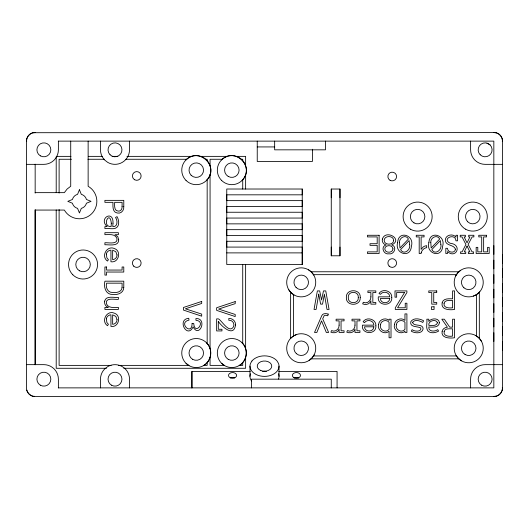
<?xml version="1.0" encoding="UTF-8"?>
<svg xmlns="http://www.w3.org/2000/svg" width="529" height="529" viewBox="0 0 529 529"><rect width="100%" height="100%" fill="white"/><g stroke="black" fill="none" stroke-linecap="round" stroke-linejoin="round"><path stroke-width="0.79" d="M35.159 364.653L35.159 210.066L64.346 210.066A17.417 17.417 0 0 0 91.748 213.676A17.417 17.417 0 0 0 88.138 186.274L88.138 141.124M56.206 209.96L56.206 368.283L106.441 368.283M56.206 192.642L56.206 157.186M191.921 371.437L191.921 387.876L191.921 371.437L250.191 371.418M242.725 343.592L242.725 264.5M245.628 348.73L245.628 264.5M290.626 338.375L290.626 292.187M293.529 335.981L293.529 294.587M302.238 264.5L302.238 247.083L226.756 247.083L226.756 241.277L302.238 241.277L302.238 235.471L226.756 235.471L226.756 229.665L302.238 229.665L302.238 223.86L226.756 223.86L226.756 218.054L302.238 218.054L302.238 212.248L226.756 212.248L226.756 206.436L302.238 206.436L302.238 200.63L226.756 200.63L226.756 194.824L302.238 194.824L302.238 189.018L226.756 189.018L226.756 264.5L302.238 264.5L302.238 189.025M331.266 255.791L331.266 189.025L339.975 189.025L339.975 255.791L331.266 255.791L331.266 247.083M493.835 326.915L493.841 318.207M493.835 297.887L493.841 289.178M493.835 268.858L493.841 260.142M502.543 321.11L502.55 312.401M502.543 306.595L502.55 297.887M502.543 292.081L502.55 283.372M502.543 277.566L502.55 268.851M502.543 263.045L502.55 254.337M502.543 350.138L502.55 341.43M502.543 335.624L502.55 326.915M455.727 275.893L457.843 272.746L460.699 270.259M314.153 354.84L312.011 357.961L309.128 360.421M206.541 180.415C220.124 167.065 199.01 146.612 186.01 159.89M242.103 180.415C255.567 167.23 234.764 146.427 221.572 159.89M479.605 291.962L476.748 294.448L473.343 296.114M290.428 338.54L293.311 336.08L296.729 334.447A14.514 14.514 0 0 1 315.416 351.263A14.514 14.514 0 0 1 291.512 359.039A14.514 14.514 0 0 1 296.729 334.447M203.533 365.612C211.58 361.162 213.161 349.16 206.541 342.779M239.095 365.612C247.142 361.162 248.723 349.16 242.103 342.779M32.904 132.713C29.194 133.725 26.47 137.269 26.45 141.124L26.45 387.876C26.424 392.538 30.497 396.618 35.159 396.585L493.835 396.585C498.497 396.618 502.576 392.538 502.543 387.876L502.543 141.124C502.576 136.462 498.497 132.382 493.835 132.415L32.904 132.713L34.405 132.713M494.589 132.713L496.09 132.713M26.748 141.124L26.45 141.124A8.709 8.709 0 0 1 35.159 132.415M58.276 141.124L493.835 141.124L493.835 387.876L58.263 387.876M502.246 141.124L502.543 141.124A8.709 8.709 0 0 0 493.835 132.415M257.239 146.93L274.525 146.93M56.206 156.366L71.012 156.366M88.283 156.366L102.269 156.366M112.141 156.366L117.894 156.366M126.947 156.366L191.928 156.366M200.59 156.366L227.523 156.366M236.152 156.366L245.628 156.366L245.628 165.841M71.468 159.269L59.109 159.269L59.109 193.072M87.946 159.269L104.425 159.269M125.849 159.269L186.823 159.269M205.728 159.269L207.163 159.269L207.163 160.704M222.385 159.269L210.066 159.269L210.066 165.841M241.29 159.269L242.725 159.269L242.725 160.704M26.45 164.347L43.867 164.347A14.514 14.514 0 0 0 58.382 149.833L58.382 141.124M502.543 164.347L485.126 164.347A14.514 14.514 0 0 1 470.612 149.833L470.612 141.124M35.159 192.649L64.346 192.649L67.11 189.045L70.721 186.274L70.721 141.124M226.756 252.888L302.238 252.888M311.052 271.761L458.98 271.761M313.459 274.663L456.553 274.663M313.393 355.944L456.487 355.944M310.973 358.847L458.894 358.847M26.45 364.653L43.867 364.653A14.514 14.514 0 0 1 58.382 379.167L58.382 387.876M502.543 364.653L485.126 364.653A14.514 14.514 0 0 0 470.612 379.167L470.612 387.876M111.116 365.38L59.109 365.38L59.109 209.557M118.549 365.38L188.714 365.38M203.837 365.38L207.163 365.38L207.163 362.497M224.276 365.38L210.066 365.38L210.066 357.359M239.399 365.38L242.725 365.38L242.725 362.497M123.74 368.283L245.628 368.283L245.628 357.359M278.803 371.418L337.072 371.437L337.072 387.876M502.246 387.876L502.543 387.876A8.709 8.709 0 0 1 493.835 396.585M34.405 396.287L32.904 396.287A8.709 8.709 0 0 1 26.748 390.131M494.589 396.287L496.09 396.287M486.931 143.101L490.052 144.906M475.981 335.684L478.99 337.991L481.297 340.993M461.467 360.824A14.514 14.514 0 0 1 461.467 335.684A14.514 14.514 0 0 1 483.241 348.254A14.514 14.514 0 0 1 461.467 360.824L458.458 358.517L456.157 355.508M308.48 269.783L311.482 272.091L313.79 275.093M293.965 294.924L290.957 292.616L288.649 289.614M221.572 363.304L224.58 365.612A14.514 14.514 0 0 0 246.355 353.041A14.514 14.514 0 0 0 224.58 340.471A14.514 14.514 0 0 0 224.58 365.612M186.01 363.304L189.018 365.612A14.514 14.514 0 0 0 210.793 353.041A14.514 14.514 0 0 0 189.018 340.471A14.514 14.514 0 0 0 189.018 365.612M493.835 245.628L493.841 254.337M493.835 274.663L493.841 283.372M493.835 303.692L493.841 312.401M493.835 332.721L493.841 341.43M479.32 292.206L479.32 338.421M476.417 294.613L476.417 336.014M339.975 189.025L339.975 197.734M339.975 247.083L339.975 255.791M331.266 189.025L331.266 197.734M331.266 387.876L331.266 379.167L251.434 379.167L251.434 387.876M325.461 141.124L325.461 149.833L274.657 149.833L274.657 141.124M312.394 149.257L312.394 161.464L257.239 161.464L257.239 141.124M279.014 366.128L279.014 376.39M249.979 366.128L249.979 376.39M245.628 174.464L245.628 189.025M242.725 179.602L242.725 189.025M210.066 174.464L210.066 348.73M207.163 179.602L207.163 343.592M129.506 141.124L129.506 149.833A14.514 14.514 0 0 1 107.737 162.403L104.729 160.095A14.514 14.514 0 0 1 100.477 149.833L100.477 141.124M129.506 387.876L129.506 379.167A14.514 14.514 0 0 0 107.737 366.597L104.729 368.905A14.514 14.514 0 0 0 100.477 379.167L100.477 387.876M35.159 164.228L35.159 193.111M35.159 209.616L35.159 364.772M278.519 373.732A14.514 10.263 0 0 1 278.519 379.048M251.48 380.933A14.514 10.263 0 0 1 250.475 373.732M230.532 377.904A4.067 2.876 0 0 0 236.628 375.418A4.067 2.876 0 0 0 230.532 372.932A4.067 2.876 0 0 0 230.532 377.904A4.067 2.876 0 0 1 234.598 377.885M294.395 377.885A4.067 2.876 0 0 1 298.462 377.885M262.615 371.431A7.261 5.131 0 0 1 266.378 371.431M111.302 223.192L111.13 226.591C101.099 226.888 109.86 209.153 111.302 223.192M112.994 223.192L112.763 226.591C117.762 227.278 117.841 220.368 115.54 217.505L117.028 216.612C118.608 219.343 119.296 222.828 118.06 225.823C115.699 230.71 108.967 227.794 104.907 228.581L104.907 226.591L107.162 226.591C97.991 218.404 113.675 209.325 112.994 223.192M409.598 244.378C411.106 249.748 403.819 255.626 400.565 249.589L409.109 240.576L409.598 244.378M440.849 244.378C442.363 249.748 435.069 255.626 431.823 249.589L440.359 240.576L440.849 244.378M399.547 242.659L399.937 248.008L408.454 239.022C405.862 233.977 398.926 237.7 399.547 242.659M430.798 242.659L431.195 248.008L439.705 239.022C437.113 233.977 430.176 237.7 430.798 242.659M397.629 242.58C394.336 253.642 410.656 258.932 411.417 246.177C414.762 235.107 398.35 229.857 397.629 242.58M428.88 242.58C425.587 253.642 441.907 258.932 442.667 246.177C446.013 235.107 429.601 229.857 428.88 242.58M123.779 206.575C124.262 210.344 121.035 214.066 117.107 212.989C112.3 212.089 112.882 205.94 112.994 202.336L104.907 202.336L104.907 200.359L123.779 200.359L123.779 206.575M192.093 323.497C192.034 336.457 177.632 322.445 189.005 320.131L188.754 318.273C176.402 319.45 187.431 339.387 193.098 326.823C199.254 338.871 207.884 318.174 195.935 318.524L195.935 320.323C206.753 321.169 194.646 336.179 193.726 323.497L192.093 323.497M380.523 324.74C379.029 329.759 385.773 333.468 389.073 329.342L389.073 322.26C386.567 319.132 380.754 320.534 380.523 324.74M396.386 324.74C394.918 329.732 401.663 333.475 404.956 329.369L404.956 322.26C402.457 319.126 396.624 320.554 396.386 324.74M104.663 301.16C104.134 303.825 105.661 306.582 108.28 307.415L104.907 307.415L104.907 309.412L118.384 309.412L118.384 307.415C114.542 307.356 108.055 308.566 106.395 303.706C105.172 297.053 114.958 299.778 118.384 299.335L118.384 297.351C114.403 298.045 105.926 295.096 104.663 301.16M118.701 239.776C118.827 246.838 109.014 244.543 104.907 244.748L104.907 242.751C108.253 242.441 118.179 244.914 116.902 238.394C115.243 233.52 108.762 234.717 104.907 234.671L104.907 232.687L118.384 232.687L118.384 234.671L115.005 234.671L117.775 236.661L118.701 239.776M117.028 254.925C117.167 257.411 115.071 259.501 112.644 259.673L112.644 250.157L115.825 251.731L117.028 254.925M117.028 319.589C117.167 322.075 115.071 324.158 112.644 324.337L112.644 314.821L115.825 316.395L117.028 319.589M339.115 325.15C339.426 329.058 335.241 332.576 331.538 330.592L330.903 332.179C333.898 333.541 338.11 332.582 339.115 329.124L339.115 332.45L344.062 332.45L344.062 330.79L341.06 330.79L341.06 320.872L344.062 320.872L344.062 319.205L336.113 319.205L336.113 320.872L339.115 320.872L339.115 325.15M354.999 325.15C355.316 329.058 351.124 332.576 347.427 330.592L346.786 332.179C349.781 333.541 353.994 332.582 354.999 329.124L354.999 332.45L359.945 332.45L359.945 330.79L356.949 330.79L356.949 320.872L359.945 320.872L359.945 319.205L352.003 319.205L352.003 320.872L354.999 320.872L354.999 325.15M358.285 297.483C358.993 304.367 347.619 304.347 348.307 297.483C347.613 290.699 358.999 290.685 358.285 297.483M370.889 296.842C371.199 300.75 367.007 304.268 363.311 302.284L362.669 303.877C365.671 305.24 369.877 304.274 370.889 300.822L370.889 304.149L375.828 304.149L375.828 302.482L372.833 302.482L372.833 292.563L375.828 292.563L375.828 290.904L367.886 290.904L367.886 292.563L370.889 292.563L370.889 296.842M106.349 254.165L106.891 257.894L108.438 259.673L107.486 261.062C100.642 256.512 106.878 245.053 114.456 248.551C121.782 251.05 118.741 263.138 110.951 261.769L110.951 250.124C108.743 250.263 106.653 251.903 106.349 254.165M106.349 318.822L106.891 322.558L108.438 324.337L107.486 325.719C100.642 321.176 106.878 309.716 114.456 313.214C121.782 315.714 118.741 327.801 110.951 326.433L110.951 314.788C108.743 314.927 106.653 316.567 106.349 318.822M235.517 324.985C233.904 337.661 221.691 326.492 218.312 321.434L218.312 329.269L221.949 329.269L221.949 330.929L216.645 330.929L216.645 318.875L218.365 318.875C221.42 319.926 229.381 334.533 233.633 326.519C234.79 323.345 232.251 319.814 228.819 320.263L228.819 318.458C232.502 318.127 235.874 321.235 235.517 324.985M375.888 325.818C376.641 335.234 360.917 334.553 362.444 325.15L373.884 325.15C373.844 320.389 367 318.934 364.507 322.677L363.139 321.738C366.63 316.316 376.423 319.166 375.888 325.818M391.771 297.51C392.525 306.932 376.807 306.245 378.328 296.842L389.767 296.842C389.728 292.081 382.884 290.633 380.391 294.369L379.029 293.436C382.52 288.014 392.306 290.857 391.771 297.51M378.592 324.356C376.86 330.241 384.477 335.485 389.073 331.227L389.073 337.753L391.017 337.753L391.017 319.205L389.073 319.205L389.073 320.402C385.568 317.109 379.048 319.536 378.592 324.356M360.229 297.483C360.97 306.549 345.635 306.549 346.363 297.483C345.635 288.49 360.963 288.49 360.229 297.483M394.482 324.337C392.749 330.208 400.367 335.505 404.956 331.227L404.956 332.45L406.907 332.45L406.907 313.909L404.956 313.909L404.956 320.402C401.458 317.109 394.984 319.549 394.482 324.337M444.135 331.557C443.071 336.411 449.445 336.636 452.612 336.087L452.612 328.813C449.941 328.998 444.942 327.828 444.135 331.557M442.151 302.892C440.65 309.941 450.014 310.252 454.563 309.445L454.563 290.904L452.612 290.904L452.612 298.845C449.075 298.74 443.031 298.164 442.151 302.892M444.069 303.256C442.991 308.096 449.445 308.262 452.612 307.785L452.612 300.512C449.928 300.677 444.902 299.573 444.069 303.256M442.145 331.346C440.756 338.322 450.093 338.494 454.563 337.753L454.563 319.205L452.612 319.205L452.612 327.153L449.729 327.153L444.32 319.205L441.847 319.205L447.428 327.239C445.054 327.352 442.594 328.873 442.145 331.346M392.961 248.875C393.001 253.014 385.786 253.404 384.9 249.609C383.849 244.762 392.908 244.239 392.961 248.875M382.388 239.075C381.726 241.634 383.525 244.61 386.216 244.92C380.311 246.302 383.465 254.918 388.894 253.827C394.303 254.912 397.491 246.342 391.625 244.92C403.726 239.518 385.575 228.819 382.388 239.075M455.416 249.133C455.284 253.788 447.263 252.69 447.521 248.306L445.828 248.306L445.828 253.517L447.521 253.517L447.521 251.619C456.024 259.375 462.849 244.537 450.159 243.261C441.126 238.804 455.363 232.423 455.958 240.827L457.585 240.827L457.585 235.279L455.958 235.279L455.958 237.223C453.188 233.196 445.385 234.816 445.365 240.027C445.193 246.025 454.041 244.444 455.416 249.133M393.622 240.411C393.609 245.416 384.199 245.41 384.173 240.411C384.199 235.293 393.609 235.293 393.622 240.411M122.087 287.32C122.034 292.015 116.261 293.02 112.578 292.504C107.618 292.603 105.383 287.492 106.6 283.167L122.087 283.167L122.087 287.32M123.779 287.32C123.931 293.099 117.233 295.248 112.472 294.474C105.516 294.527 103.539 286.83 104.907 281.183L123.779 281.183L123.779 287.32M122.087 206.608C122.278 208.796 120.857 211.355 118.384 211.117C113.927 211.243 114.588 205.245 114.681 202.336L122.087 202.336L122.087 206.608M412.613 322.287C413.314 327.034 422.995 323.034 423.134 328.899C422.202 333.964 414.743 333.415 411.324 331.2L412.104 329.679C414.233 331.657 421.95 332.113 420.833 328.006C417.586 326.043 409.717 327.616 410.742 321.811C413.242 317.413 419.933 318.617 423.63 320.786L422.764 322.465C420.033 320.706 414.802 319.113 412.613 322.287M421.263 252.478L421.13 253.517L419.199 253.517L419.199 236.913L416.263 236.913L416.263 235.279L424.079 235.279L424.079 236.913L421.13 236.913L421.13 249.364L423.213 246.95L424.847 246.058L426.678 245.694L426.678 247.678C424.126 247.962 422.049 250.118 421.263 252.478M439.401 322.789C438.832 327.689 432.543 327.372 428.788 326.922C428.113 331.842 434.898 331.914 437.708 329.653L438.594 331.114C435.909 332.675 432.484 333.349 429.541 332.133C424.741 329.812 427.604 323.193 426.824 319.205L428.788 319.205L428.788 321.427C431.188 317.995 439.11 317.605 439.401 322.789M437.457 322.789C436.643 326.38 431.545 325.388 428.788 325.315C427.908 320.865 436.167 318.438 437.457 322.789M318.736 294.184L316.124 309.445L314.034 309.445L317.374 290.904L319.675 290.904L321.566 299.956L323.483 290.904L325.758 290.904L329.071 309.445L327.008 309.445L324.396 294.184L322.531 304.149L320.614 304.149L318.736 294.184M373.858 326.81C373.659 332.364 364.613 332.463 364.507 326.81L373.858 326.81M389.741 298.508C389.542 304.056 380.503 304.155 380.391 298.508L389.741 298.508M328.198 314.094L327.815 315.767L325.474 315.244L324.151 315.714L322.703 318.822L328.615 332.45L326.314 332.45L321.539 320.872L316.851 332.45L314.517 332.45L321.678 315.853C322.644 313.234 326.003 313.287 328.198 314.094M79.429 189.746L77.551 194.348A7.261 7.261 0 0 0 72.42 199.479L67.818 201.357L72.42 203.235A7.261 7.261 0 0 0 77.551 208.366L79.429 212.969L81.307 208.366A7.261 7.261 0 0 0 86.439 203.235L91.041 201.357L86.439 199.479A7.261 7.261 0 0 0 81.307 194.348L79.429 189.746M467.028 246.038L464.277 251.883L465.745 251.883L465.745 253.517L460.534 253.517L460.534 251.883L462.108 251.883L465.91 244.464L462.002 236.913L460.223 236.913L460.223 235.279L465.394 235.279L465.394 236.913L464.164 236.913L467.028 242.897L469.924 236.913L468.694 236.913L468.694 235.279L473.878 235.279L473.878 236.913L472.106 236.913L468.152 244.464L472.033 251.883L473.561 251.883L473.561 253.517L468.344 253.517L468.344 251.883L469.871 251.883L467.028 246.038M251.93 360.996L250.475 363.469A14.514 10.263 0 0 0 264.5 376.39A14.514 10.263 0 0 0 278.519 363.469L277.07 360.996A14.514 10.263 0 0 0 251.93 360.996M404.52 292.563L395.295 307.785L395.295 309.445L406.907 309.445L406.907 303.236L405.24 303.236L405.24 307.785L397.583 307.785L406.907 292.563L406.907 290.904L394.998 290.904L394.998 297.186L396.657 297.186L396.657 292.563L404.52 292.563M201.694 301.444L183.451 307.481L183.451 310.08L201.694 316.177L201.694 314.094L185.395 308.797L201.694 303.467L201.694 301.444M235.207 301.583L216.645 307.726L216.645 310.371L235.207 316.567L235.207 314.451L218.622 309.062L235.207 303.646L235.207 301.583M379.114 235.279L367.457 235.279L367.457 236.913L377.197 236.913L377.197 243.717L370.016 243.717L370.016 245.357L377.197 245.357L377.197 251.883L367.457 251.883L367.457 253.517L379.114 253.517L379.114 235.279M486.587 235.279L478.771 235.279L478.771 236.913L481.707 236.913L481.707 251.883L477.793 251.883L477.793 247.354L476.16 247.354L476.16 253.517L489.186 253.517L489.186 247.354L487.553 247.354L487.553 251.883L483.638 251.883L483.638 236.913L486.587 236.913L486.587 235.279M106.6 267L104.907 267L104.907 275.087L106.6 275.087L106.6 272.045L123.779 272.045L123.779 267L122.087 267L122.087 270.054L106.6 270.054L106.6 267M436.729 290.904L428.788 290.904L428.788 292.563L431.77 292.563L431.77 304.149L436.729 304.149L436.729 302.482L433.734 302.482L433.734 292.563L436.729 292.563L436.729 290.904M434.071 306.787L431.433 306.787L431.433 309.445L434.071 309.445L434.071 306.787M110.065 154.759A6.97 6.97 0 0 0 121.723 151.631A6.97 6.97 0 0 0 113.186 143.101A6.97 6.97 0 0 0 110.065 154.759M40.383 385.205A6.97 6.97 0 0 0 50.837 379.167A6.97 6.97 0 0 0 40.383 373.137A6.97 6.97 0 0 0 40.383 385.205M134.584 179.728A4.358 4.358 0 0 0 141.117 175.959A4.358 4.358 0 0 0 134.584 172.189A4.358 4.358 0 0 0 134.584 179.728M390.052 180.296A4.358 4.358 0 0 0 396.585 176.521A4.358 4.358 0 0 0 390.052 172.752A4.358 4.358 0 0 0 390.052 180.296M72.797 274.763A14.514 14.514 0 0 0 97.078 268.256A14.514 14.514 0 0 0 79.304 250.482A14.514 14.514 0 0 0 72.797 274.763M79.429 270.788A7.261 7.261 0 0 0 90.314 264.5A7.261 7.261 0 0 0 79.429 258.212A7.261 7.261 0 0 0 79.429 270.788M186.01 180.415A14.514 14.514 0 0 0 210.297 173.909A14.514 14.514 0 0 0 192.516 156.134A14.514 14.514 0 0 0 186.01 180.415M480.2 154.759A6.97 6.97 0 0 0 491.858 151.631A6.97 6.97 0 0 0 483.321 143.101A6.97 6.97 0 0 0 480.2 154.759M389.152 266.127A4.358 4.358 0 0 0 396.433 264.176A4.358 4.358 0 0 0 391.103 258.84A4.358 4.358 0 0 0 389.152 266.127M192.649 359.33A7.261 7.261 0 0 0 203.533 353.041A7.261 7.261 0 0 0 192.649 346.76A7.261 7.261 0 0 0 192.649 359.33M410.372 229.169A14.514 14.514 0 0 0 432.147 216.599A14.514 14.514 0 0 0 410.372 204.029A14.514 14.514 0 0 0 410.372 229.169M465.533 229.169A14.514 14.514 0 0 0 487.302 216.599A14.514 14.514 0 0 0 465.533 204.029A14.514 14.514 0 0 0 465.533 229.169M290.957 292.616A14.514 14.514 0 0 0 315.238 286.11A14.514 14.514 0 0 0 297.463 268.335A14.514 14.514 0 0 0 290.957 292.616M459.119 293.238A14.514 14.514 0 0 0 482.951 285.237A14.514 14.514 0 0 0 464.105 268.593A14.514 14.514 0 0 0 459.119 293.238M463.92 287.796A7.261 7.261 0 0 0 475.836 283.795A7.261 7.261 0 0 0 466.413 275.47A7.261 7.261 0 0 0 463.92 287.796M293.555 377.448A4.067 2.876 0 0 0 300.353 376.159A4.067 2.876 0 0 0 295.38 372.641A4.067 2.876 0 0 0 293.555 377.448M133.685 266.127A4.358 4.358 0 0 0 140.972 264.176A4.358 4.358 0 0 0 135.636 258.84A4.358 4.358 0 0 0 133.685 266.127M296.088 287.485A7.261 7.261 0 0 0 308.228 284.232A7.261 7.261 0 0 0 299.341 275.344A7.261 7.261 0 0 0 296.088 287.485M465.097 354.536A7.261 7.261 0 0 0 475.981 348.254A7.261 7.261 0 0 0 465.097 341.965A7.261 7.261 0 0 0 465.097 354.536M467.656 221.73A7.261 7.261 0 0 0 479.796 218.477A7.261 7.261 0 0 0 470.909 209.59A7.261 7.261 0 0 0 467.656 221.73M191.148 175.284A7.261 7.261 0 0 0 203.288 172.031A7.261 7.261 0 0 0 194.401 163.144A7.261 7.261 0 0 0 191.148 175.284M221.572 180.415A14.514 14.514 0 0 0 245.859 173.909A14.514 14.514 0 0 0 228.078 156.134A14.514 14.514 0 0 0 221.572 180.415M296.366 353.643A7.261 7.261 0 0 0 308.321 349.755A7.261 7.261 0 0 0 298.978 341.35A7.261 7.261 0 0 0 296.366 353.643M414.002 222.888A7.261 7.261 0 0 0 424.886 216.599A7.261 7.261 0 0 0 414.002 210.317A7.261 7.261 0 0 0 414.002 222.888M481.641 385.205A6.97 6.97 0 0 0 492.096 379.167A6.97 6.97 0 0 0 481.641 373.137A6.97 6.97 0 0 0 481.641 385.205M111.507 385.205A6.97 6.97 0 0 0 121.961 379.167A6.97 6.97 0 0 0 111.507 373.137A6.97 6.97 0 0 0 111.507 385.205M40.383 155.863A6.97 6.97 0 0 0 50.837 149.833A6.97 6.97 0 0 0 40.383 143.795A6.97 6.97 0 0 0 40.383 155.863M228.211 176.435A7.261 7.261 0 0 0 239.095 170.153A7.261 7.261 0 0 0 228.211 163.864A7.261 7.261 0 0 0 228.211 176.435M228.211 359.33A7.261 7.261 0 0 0 239.095 353.041A7.261 7.261 0 0 0 228.211 346.76A7.261 7.261 0 0 0 228.211 359.33M260.87 370.571A7.261 5.131 0 0 0 271.754 366.128A7.261 5.131 0 0 0 260.87 361.684A7.261 5.131 0 0 0 260.87 370.571"/></g></svg>
